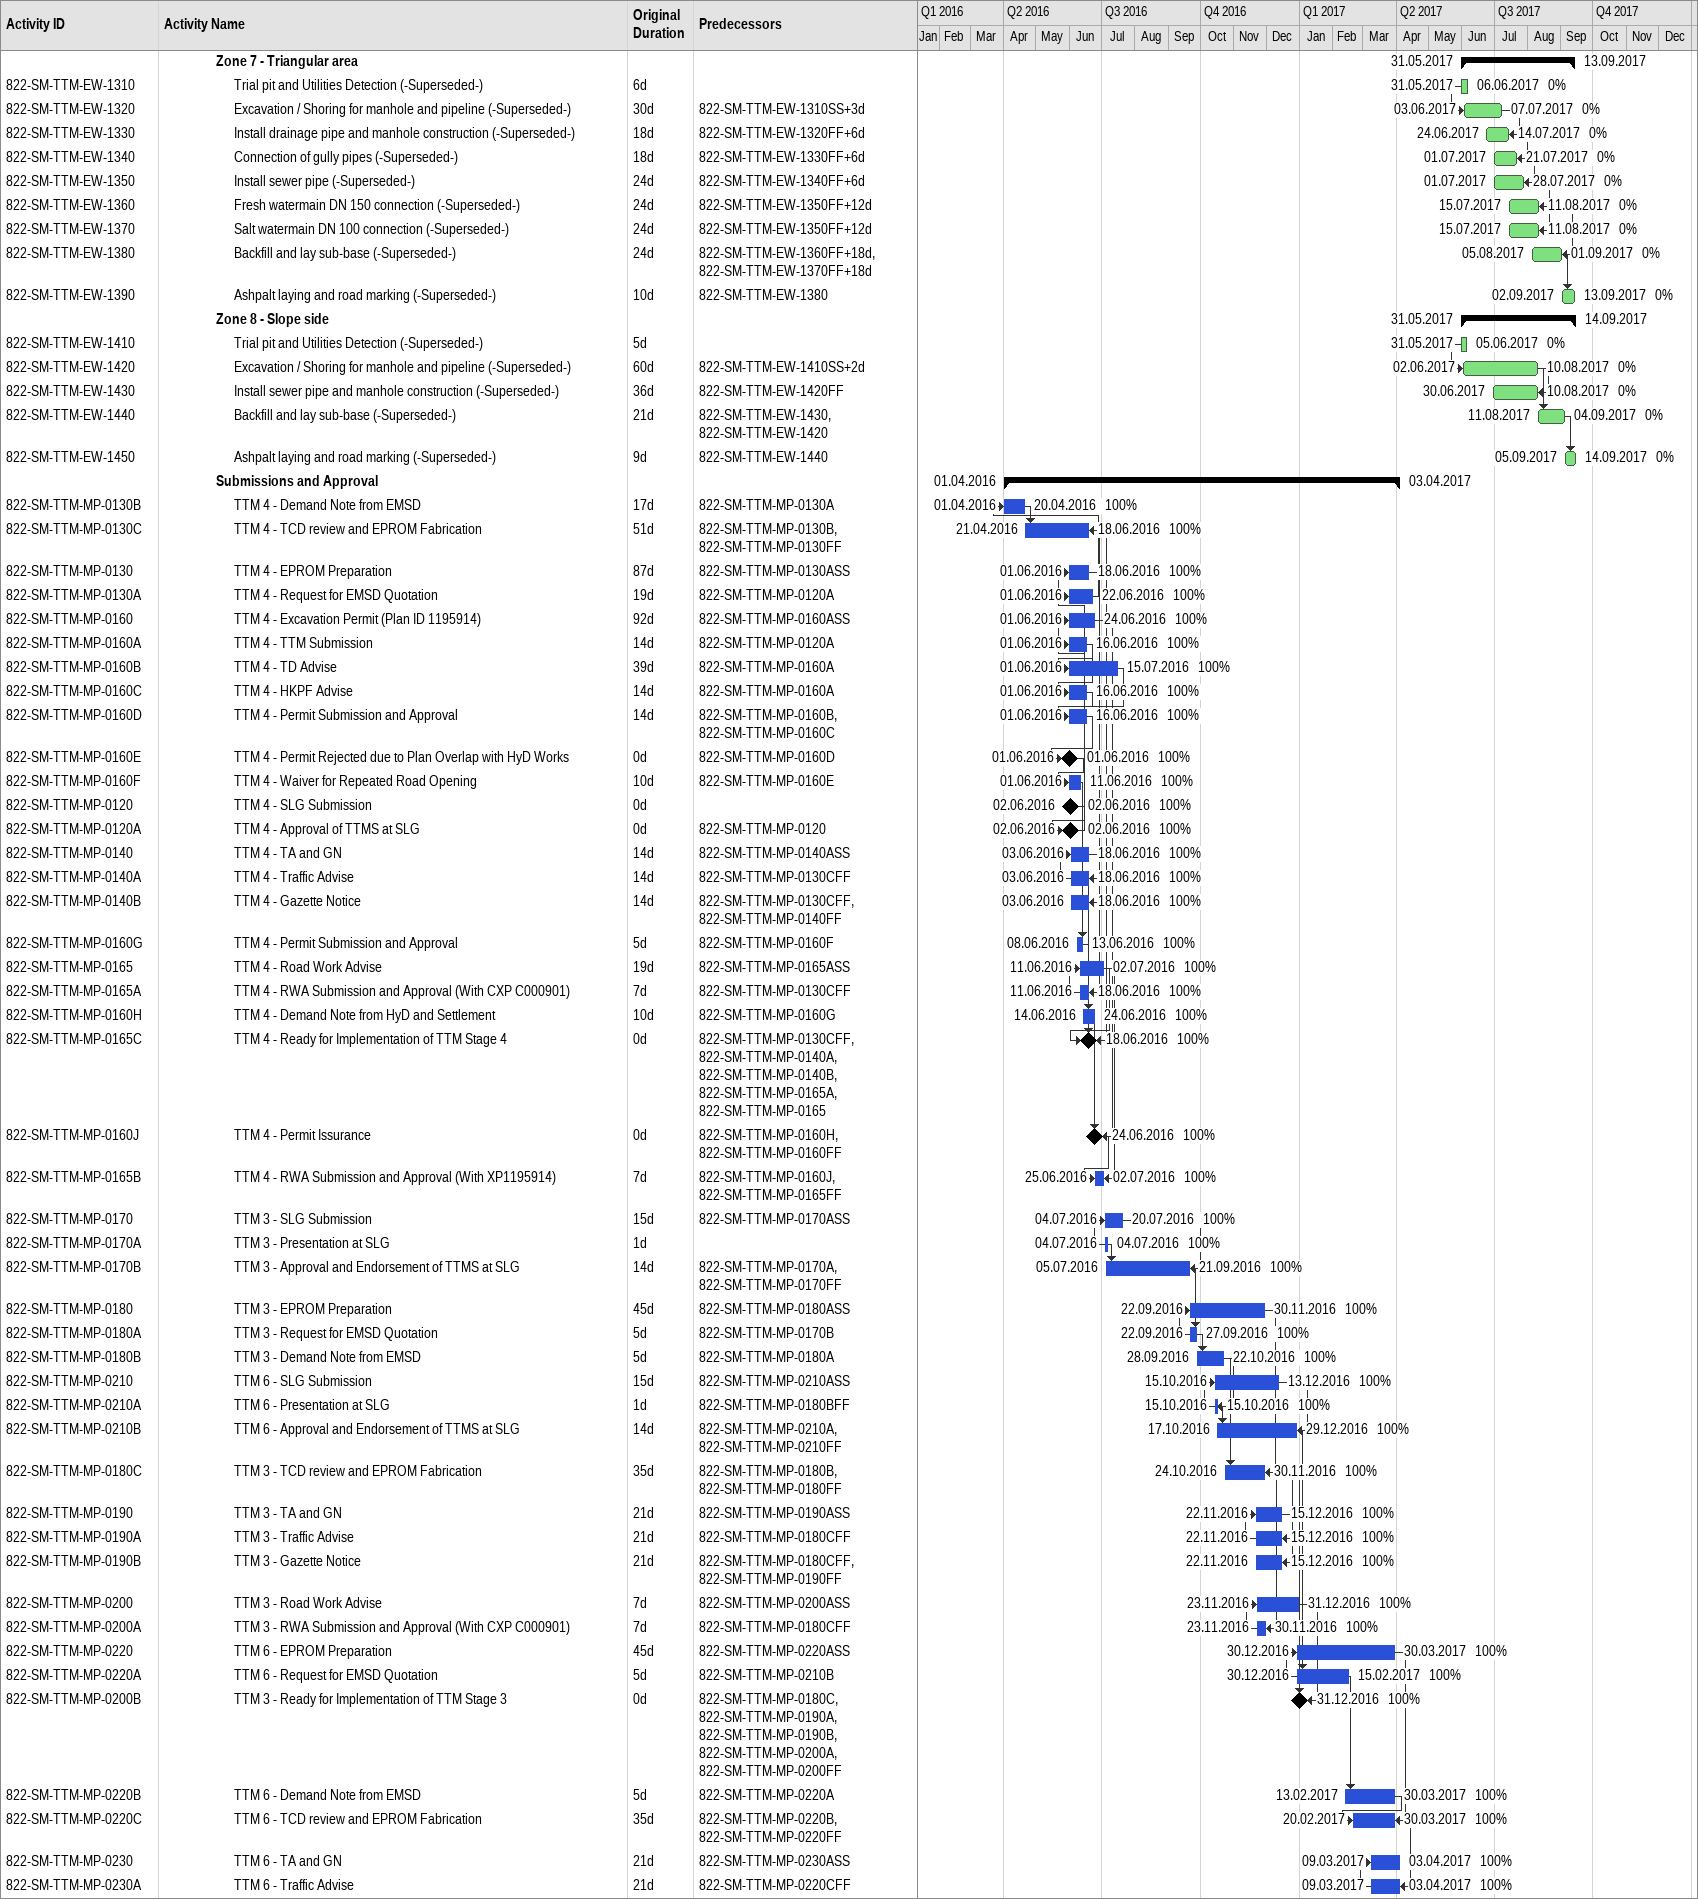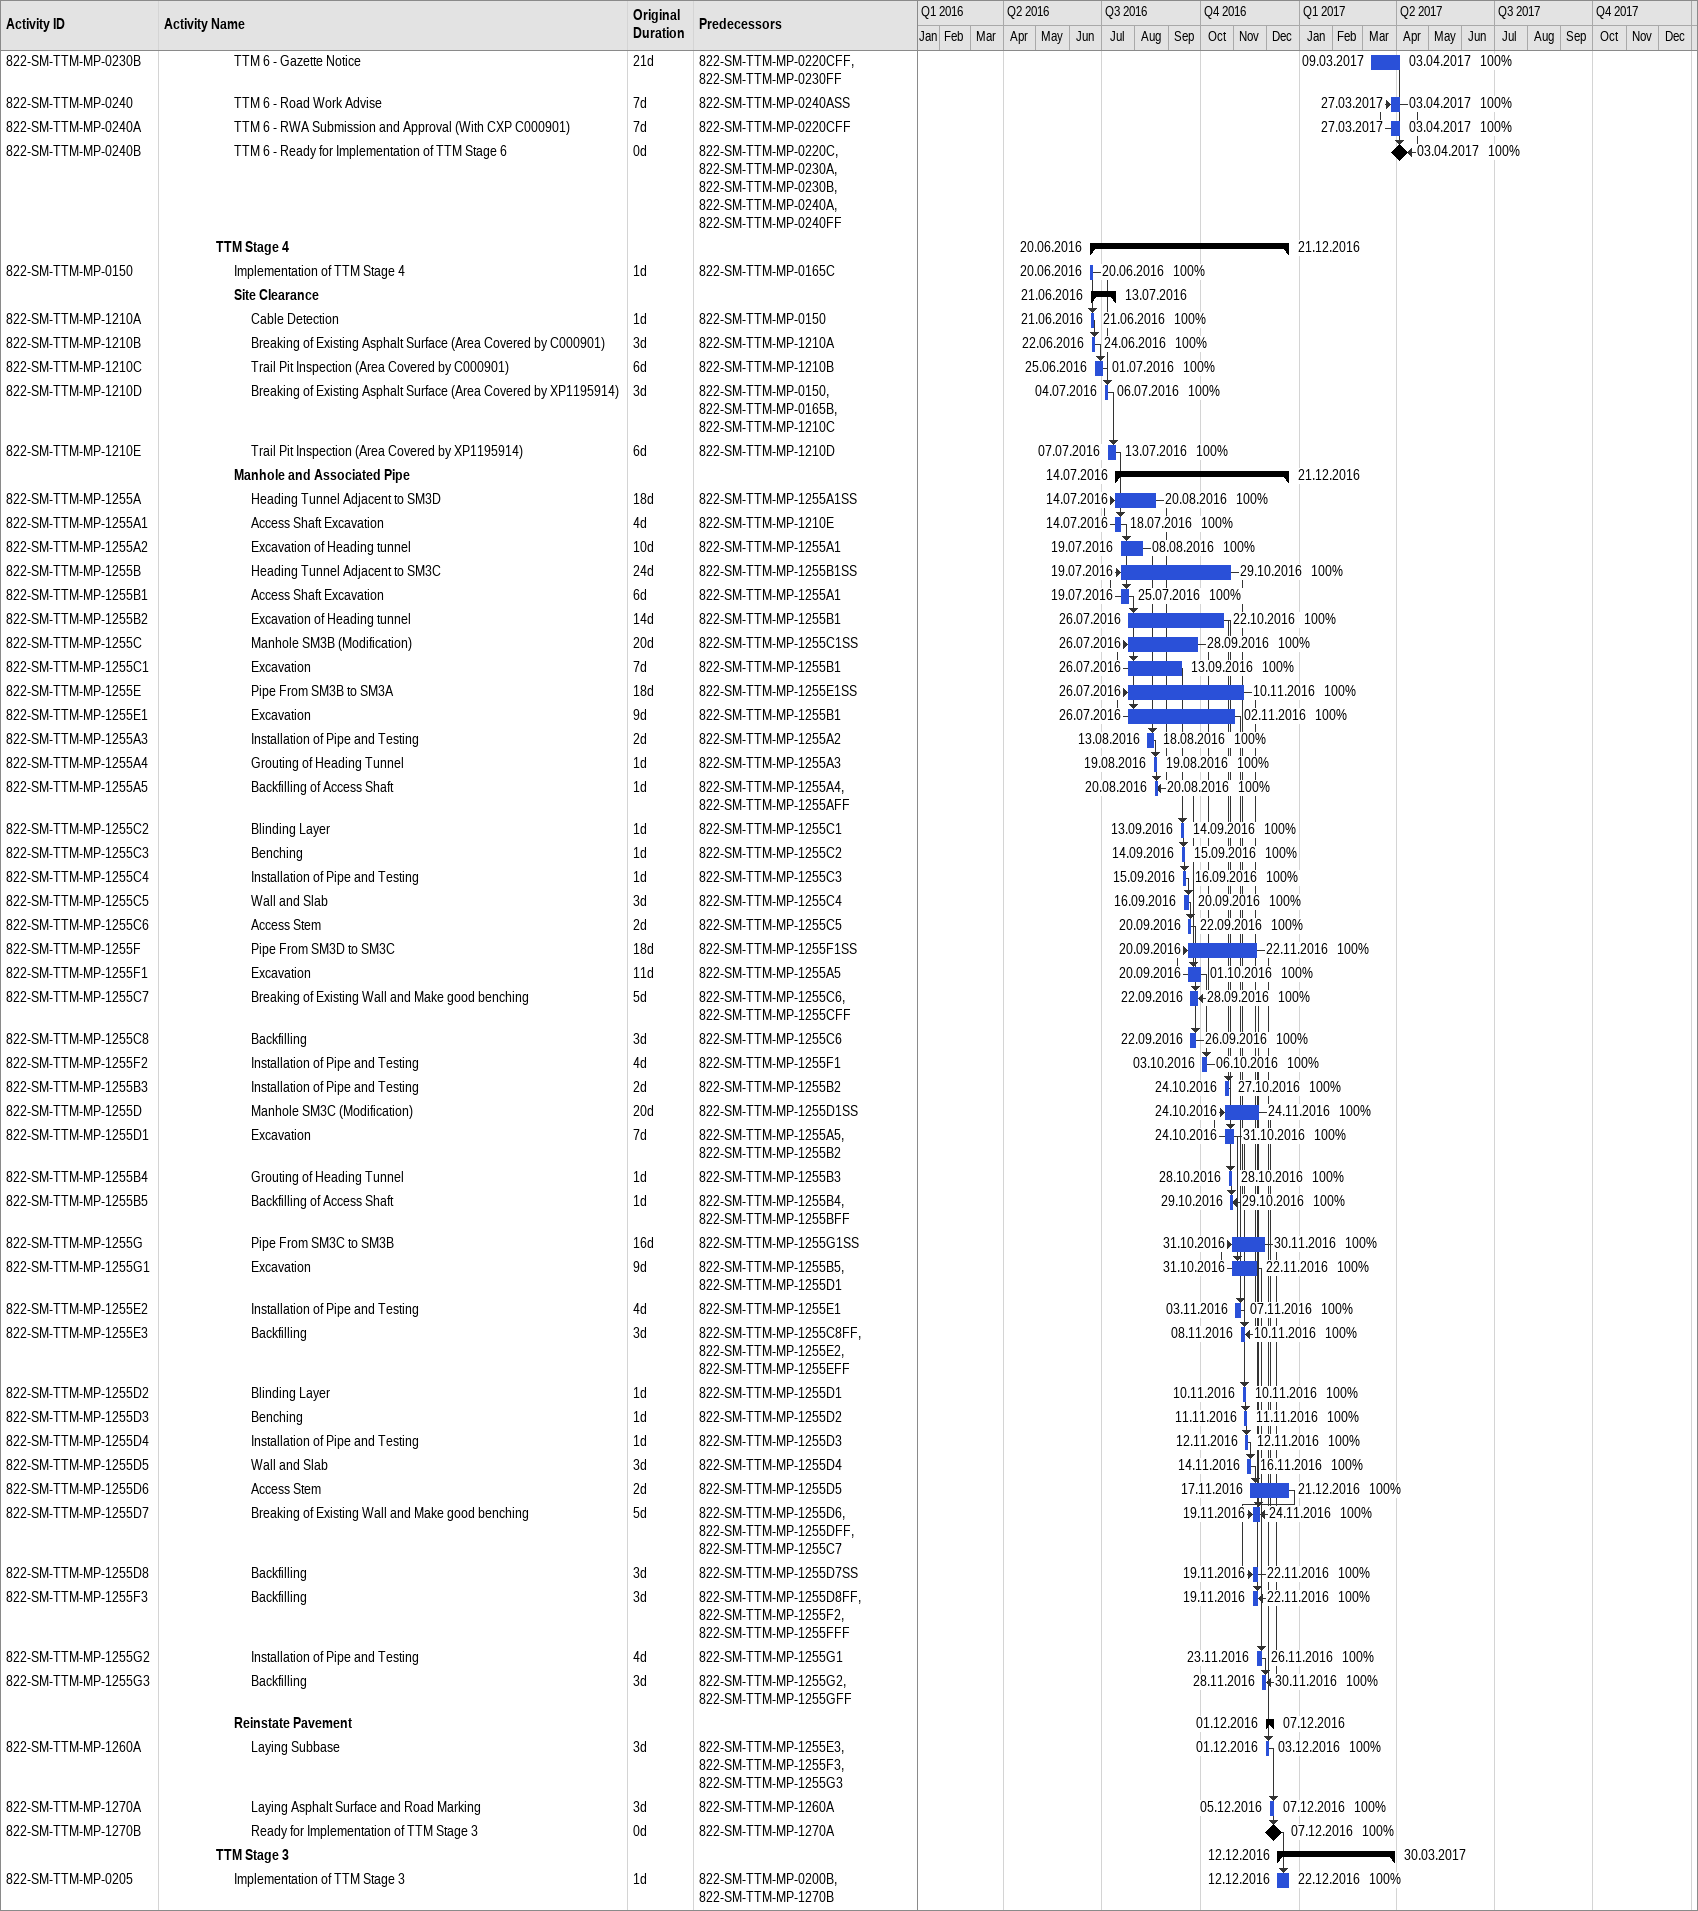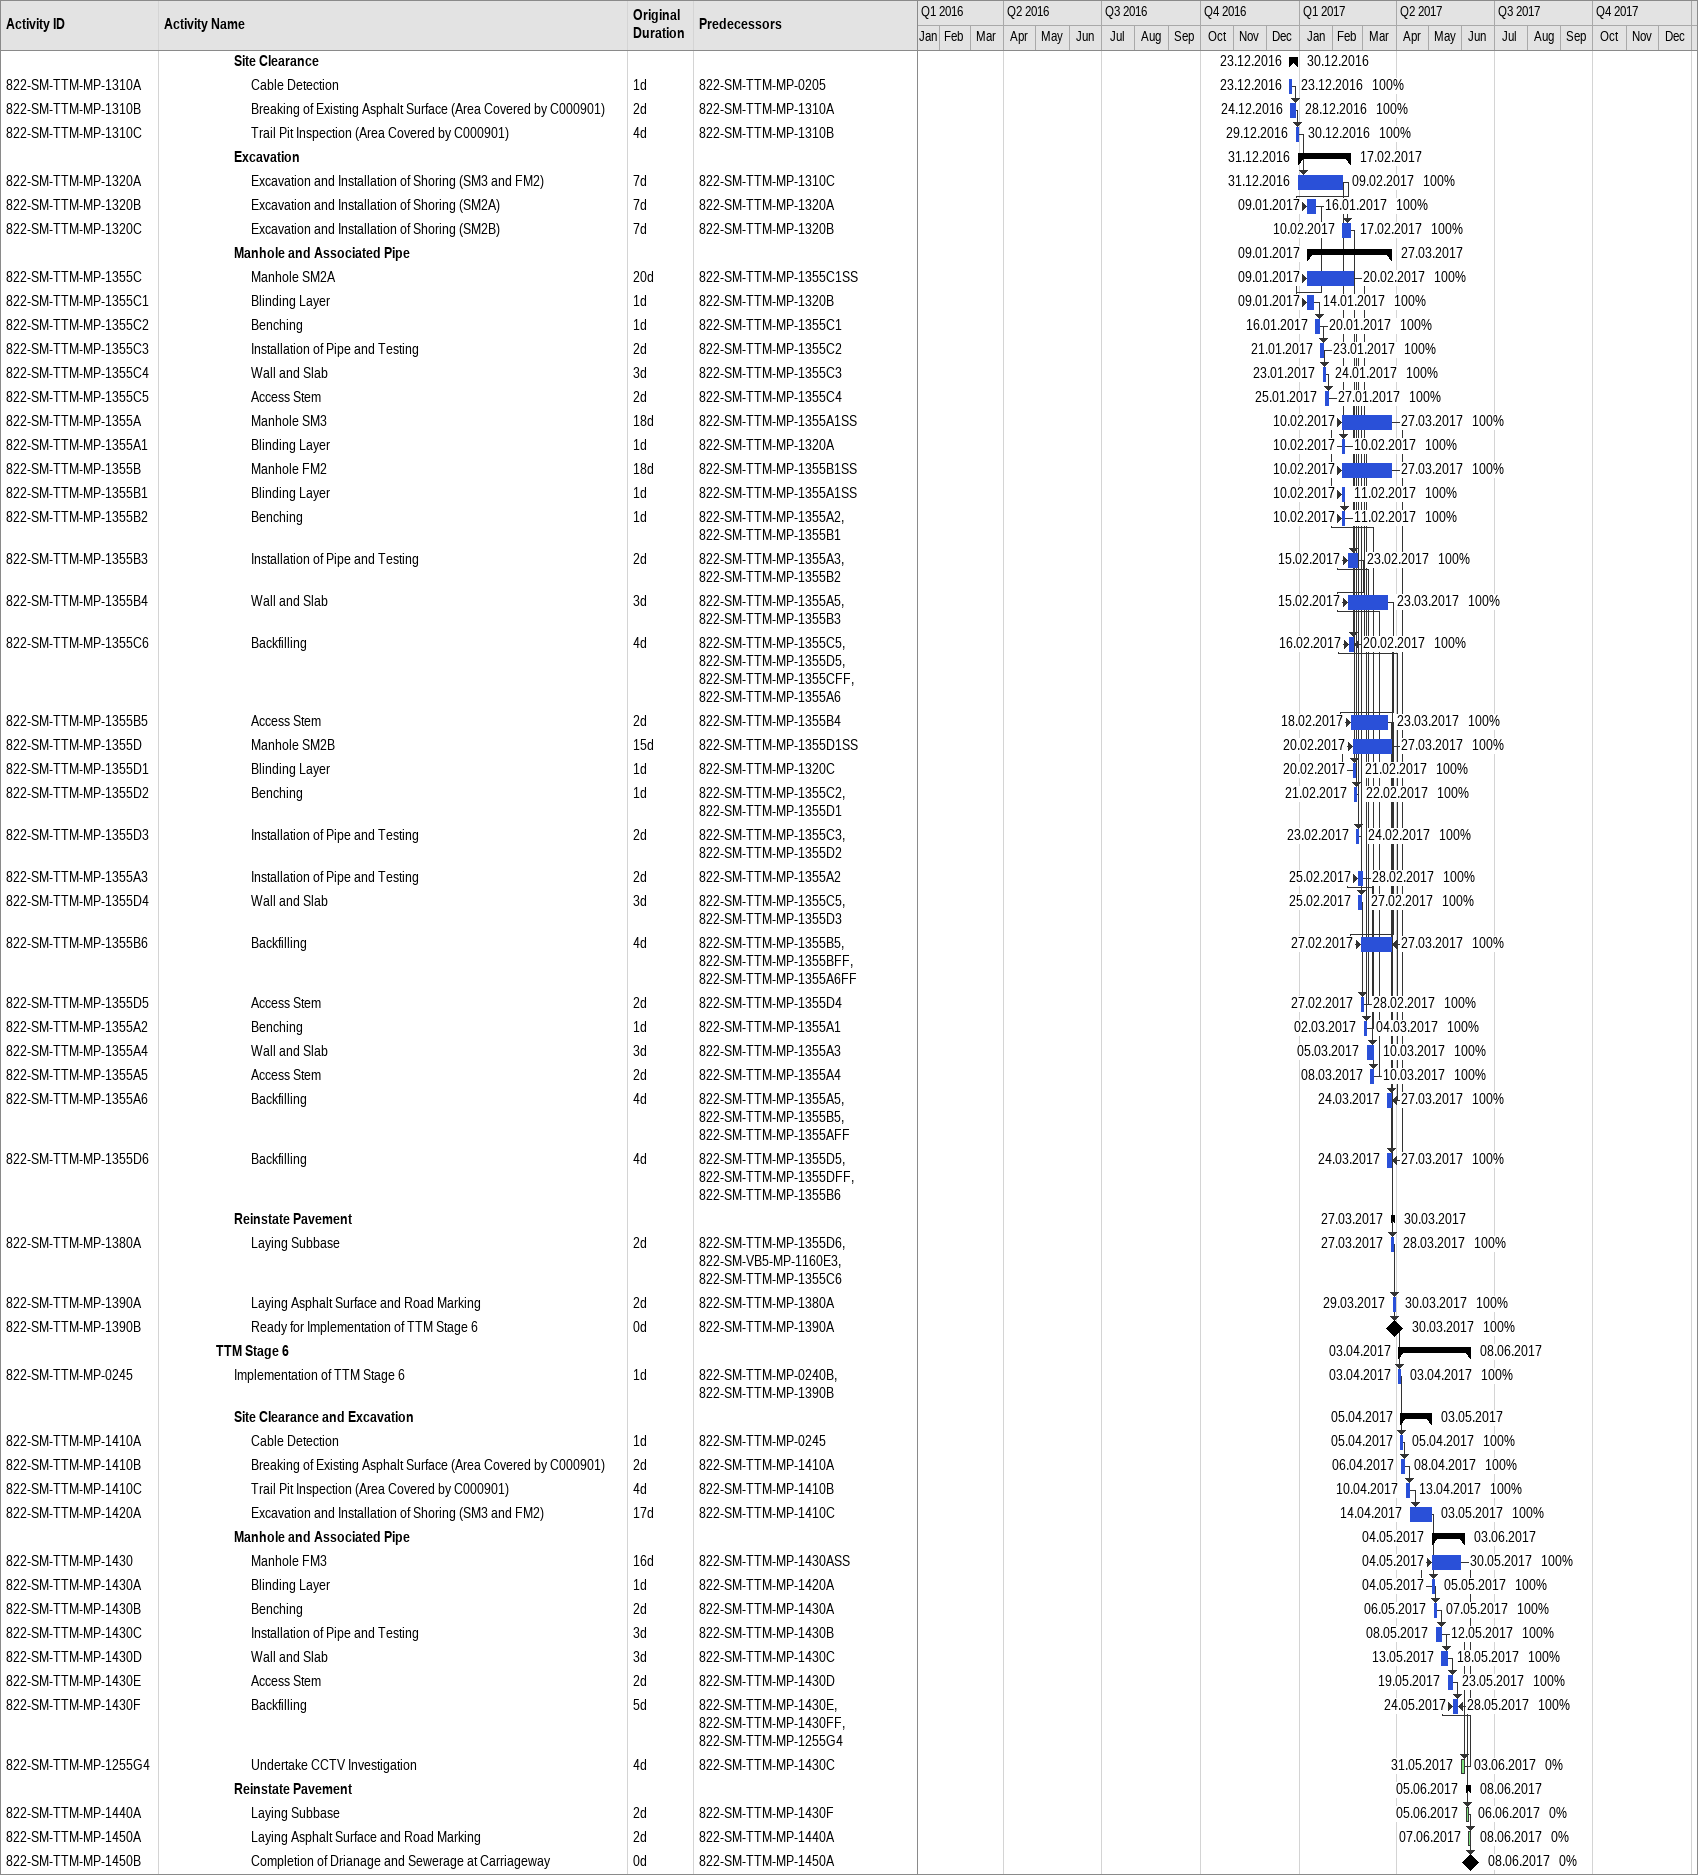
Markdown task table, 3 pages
| ID | Level | Task | Original duration | Start | Finish | Predecessors | % complete |
|---|---|---|---|---|---|---|---|
|  | 4 | **Zone 7 - Triangular area** |  | 2017-05-31 | 2017-09-13 |  |  |
| 822-SM-TTM-EW-1310 | 5 | Trial pit and Utilities Detection (-Superseded-) | 6d | 2017-05-31 | 2017-06-06 |  | 0 |
| 822-SM-TTM-EW-1320 | 5 | Excavation / Shoring for manhole and pipeline (-Superseded-) | 30d | 2017-06-03 | 2017-07-07 | 822-SM-TTM-EW-1310SS+3d | 0 |
| 822-SM-TTM-EW-1330 | 5 | Install drainage pipe and manhole construction (-Superseded-) | 18d | 2017-06-24 | 2017-07-14 | 822-SM-TTM-EW-1320FF+6d | 0 |
| 822-SM-TTM-EW-1340 | 5 | Connection of gully pipes (-Superseded-) | 18d | 2017-07-01 | 2017-07-21 | 822-SM-TTM-EW-1330FF+6d | 0 |
| 822-SM-TTM-EW-1350 | 5 | Install sewer pipe (-Superseded-) | 24d | 2017-07-01 | 2017-07-28 | 822-SM-TTM-EW-1340FF+6d | 0 |
| 822-SM-TTM-EW-1360 | 5 | Fresh watermain DN 150 connection (-Superseded-) | 24d | 2017-07-15 | 2017-08-11 | 822-SM-TTM-EW-1350FF+12d | 0 |
| 822-SM-TTM-EW-1370 | 5 | Salt watermain DN 100 connection (-Superseded-) | 24d | 2017-07-15 | 2017-08-11 | 822-SM-TTM-EW-1350FF+12d | 0 |
| 822-SM-TTM-EW-1380 | 5 | Backfill and lay sub-base (-Superseded-) | 24d | 2017-08-05 | 2017-09-01 | 822-SM-TTM-EW-1360FF+18d, 822-SM-TTM-EW-1370FF+18d | 0 |
| 822-SM-TTM-EW-1390 | 5 | Ashpalt laying and road marking (-Superseded-) | 10d | 2017-09-02 | 2017-09-13 | 822-SM-TTM-EW-1380 | 0 |
|  | 4 | **Zone 8 - Slope side** |  | 2017-05-31 | 2017-09-14 |  |  |
| 822-SM-TTM-EW-1410 | 5 | Trial pit and Utilities Detection (-Superseded-) | 5d | 2017-05-31 | 2017-06-05 |  | 0 |
| 822-SM-TTM-EW-1420 | 5 | Excavation / Shoring for manhole and pipeline (-Superseded-) | 60d | 2017-06-02 | 2017-08-10 | 822-SM-TTM-EW-1410SS+2d | 0 |
| 822-SM-TTM-EW-1430 | 5 | Install sewer pipe and manhole construction (-Superseded-) | 36d | 2017-06-30 | 2017-08-10 | 822-SM-TTM-EW-1420FF | 0 |
| 822-SM-TTM-EW-1440 | 5 | Backfill and lay sub-base (-Superseded-) | 21d | 2017-08-11 | 2017-09-04 | 822-SM-TTM-EW-1430, 822-SM-TTM-EW-1420 | 0 |
| 822-SM-TTM-EW-1450 | 5 | Ashpalt laying and road marking (-Superseded-) | 9d | 2017-09-05 | 2017-09-14 | 822-SM-TTM-EW-1440 | 0 |
|  | 4 | **Submissions and Approval** |  | 2016-04-01 | 2017-04-03 |  |  |
| 822-SM-TTM-MP-0130B | 5 | TTM 4 - Demand Note from EMSD | 17d | 2016-04-01 | 2016-04-20 | 822-SM-TTM-MP-0130A | 100 |
| 822-SM-TTM-MP-0130C | 5 | TTM 4 - TCD review and EPROM Fabrication | 51d | 2016-04-21 | 2016-06-18 | 822-SM-TTM-MP-0130B, 822-SM-TTM-MP-0130FF | 100 |
| 822-SM-TTM-MP-0130 | 5 | TTM 4 - EPROM Preparation | 87d | 2016-06-01 | 2016-06-18 | 822-SM-TTM-MP-0130ASS | 100 |
| 822-SM-TTM-MP-0130A | 5 | TTM 4 - Request for EMSD Quotation | 19d | 2016-06-01 | 2016-06-22 | 822-SM-TTM-MP-0120A | 100 |
| 822-SM-TTM-MP-0160 | 5 | TTM 4 - Excavation Permit (Plan ID 1195914) | 92d | 2016-06-01 | 2016-06-24 | 822-SM-TTM-MP-0160ASS | 100 |
| 822-SM-TTM-MP-0160A | 5 | TTM 4 - TTM Submission | 14d | 2016-06-01 | 2016-06-16 | 822-SM-TTM-MP-0120A | 100 |
| 822-SM-TTM-MP-0160B | 5 | TTM 4 - TD Advise | 39d | 2016-06-01 | 2016-07-15 | 822-SM-TTM-MP-0160A | 100 |
| 822-SM-TTM-MP-0160C | 5 | TTM 4 - HKPF Advise | 14d | 2016-06-01 | 2016-06-16 | 822-SM-TTM-MP-0160A | 100 |
| 822-SM-TTM-MP-0160D | 5 | TTM 4 - Permit Submission and Approval | 14d | 2016-06-01 | 2016-06-16 | 822-SM-TTM-MP-0160B, 822-SM-TTM-MP-0160C | 100 |
| 822-SM-TTM-MP-0160E | 5 | TTM 4 - Permit Rejected due to Plan Overlap with HyD Works | 0d | 2016-06-01 | 2016-06-01 | 822-SM-TTM-MP-0160D | 100 |
| 822-SM-TTM-MP-0160F | 5 | TTM 4 - Waiver for Repeated Road Opening | 10d | 2016-06-01 | 2016-06-11 | 822-SM-TTM-MP-0160E | 100 |
| 822-SM-TTM-MP-0120 | 5 | TTM 4 - SLG Submission | 0d | 2016-06-02 | 2016-06-02 |  | 100 |
| 822-SM-TTM-MP-0120A | 5 | TTM 4 - Approval of TTMS at SLG | 0d | 2016-06-02 | 2016-06-02 | 822-SM-TTM-MP-0120 | 100 |
| 822-SM-TTM-MP-0140 | 5 | TTM 4 - TA and GN | 14d | 2016-06-03 | 2016-06-18 | 822-SM-TTM-MP-0140ASS | 100 |
| 822-SM-TTM-MP-0140A | 5 | TTM 4 - Traffic Advise | 14d | 2016-06-03 | 2016-06-18 | 822-SM-TTM-MP-0130CFF | 100 |
| 822-SM-TTM-MP-0140B | 5 | TTM 4 - Gazette Notice | 14d | 2016-06-03 | 2016-06-18 | 822-SM-TTM-MP-0130CFF, 822-SM-TTM-MP-0140FF | 100 |
| 822-SM-TTM-MP-0160G | 5 | TTM 4 - Permit Submission and Approval | 5d | 2016-06-08 | 2016-06-13 | 822-SM-TTM-MP-0160F | 100 |
| 822-SM-TTM-MP-0165 | 5 | TTM 4 - Road Work Advise | 19d | 2016-06-11 | 2016-07-02 | 822-SM-TTM-MP-0165ASS | 100 |
| 822-SM-TTM-MP-0165A | 5 | TTM 4 - RWA Submission and Approval (With CXP C000901) | 7d | 2016-06-11 | 2016-06-18 | 822-SM-TTM-MP-0130CFF | 100 |
| 822-SM-TTM-MP-0160H | 5 | TTM 4 - Demand Note from HyD and Settlement | 10d | 2016-06-14 | 2016-06-24 | 822-SM-TTM-MP-0160G | 100 |
| 822-SM-TTM-MP-0165C | 5 | TTM 4 - Ready for Implementation of TTM Stage 4 | 0d | 2016-06-18 | 2016-06-18 | 822-SM-TTM-MP-0130CFF, 822-SM-TTM-MP-0140A, 822-SM-TTM-MP-0140B, 822-SM-TTM-MP-0165A, 822-SM-TTM-MP-0165 | 100 |
| 822-SM-TTM-MP-0160J | 5 | TTM 4 - Permit Issurance | 0d | 2016-06-24 | 2016-06-24 | 822-SM-TTM-MP-0160H, 822-SM-TTM-MP-0160FF | 100 |
| 822-SM-TTM-MP-0165B | 5 | TTM 4 - RWA Submission and Approval (With XP1195914) | 7d | 2016-06-25 | 2016-07-02 | 822-SM-TTM-MP-0160J, 822-SM-TTM-MP-0165FF | 100 |
| 822-SM-TTM-MP-0170 | 5 | TTM 3 - SLG Submission | 15d | 2016-07-04 | 2016-07-20 | 822-SM-TTM-MP-0170ASS | 100 |
| 822-SM-TTM-MP-0170A | 5 | TTM 3 - Presentation at SLG | 1d | 2016-07-04 | 2016-07-04 |  | 100 |
| 822-SM-TTM-MP-0170B | 5 | TTM 3 - Approval and Endorsement of TTMS at SLG | 14d | 2016-07-05 | 2016-09-21 | 822-SM-TTM-MP-0170A, 822-SM-TTM-MP-0170FF | 100 |
| 822-SM-TTM-MP-0180 | 5 | TTM 3 - EPROM Preparation | 45d | 2016-09-22 | 2016-11-30 | 822-SM-TTM-MP-0180ASS | 100 |
| 822-SM-TTM-MP-0180A | 5 | TTM 3 - Request for EMSD Quotation | 5d | 2016-09-22 | 2016-09-27 | 822-SM-TTM-MP-0170B | 100 |
| 822-SM-TTM-MP-0180B | 5 | TTM 3 - Demand Note from EMSD | 5d | 2016-09-28 | 2016-10-22 | 822-SM-TTM-MP-0180A | 100 |
| 822-SM-TTM-MP-0210 | 5 | TTM 6 - SLG Submission | 15d | 2016-10-15 | 2016-12-13 | 822-SM-TTM-MP-0210ASS | 100 |
| 822-SM-TTM-MP-0210A | 5 | TTM 6 - Presentation at SLG | 1d | 2016-10-15 | 2016-10-15 | 822-SM-TTM-MP-0180BFF | 100 |
| 822-SM-TTM-MP-0210B | 5 | TTM 6 - Approval and Endorsement of TTMS at SLG | 14d | 2016-10-17 | 2016-12-29 | 822-SM-TTM-MP-0210A, 822-SM-TTM-MP-0210FF | 100 |
| 822-SM-TTM-MP-0180C | 5 | TTM 3 - TCD review and EPROM Fabrication | 35d | 2016-10-24 | 2016-11-30 | 822-SM-TTM-MP-0180B, 822-SM-TTM-MP-0180FF | 100 |
| 822-SM-TTM-MP-0190 | 5 | TTM 3 - TA and GN | 21d | 2016-11-22 | 2016-12-15 | 822-SM-TTM-MP-0190ASS | 100 |
| 822-SM-TTM-MP-0190A | 5 | TTM 3 - Traffic Advise | 21d | 2016-11-22 | 2016-12-15 | 822-SM-TTM-MP-0180CFF | 100 |
| 822-SM-TTM-MP-0190B | 5 | TTM 3 - Gazette Notice | 21d | 2016-11-22 | 2016-12-15 | 822-SM-TTM-MP-0180CFF, 822-SM-TTM-MP-0190FF | 100 |
| 822-SM-TTM-MP-0200 | 5 | TTM 3 - Road Work Advise | 7d | 2016-11-23 | 2016-12-31 | 822-SM-TTM-MP-0200ASS | 100 |
| 822-SM-TTM-MP-0200A | 5 | TTM 3 - RWA Submission and Approval (With CXP C000901) | 7d | 2016-11-23 | 2016-11-30 | 822-SM-TTM-MP-0180CFF | 100 |
| 822-SM-TTM-MP-0220 | 5 | TTM 6 - EPROM Preparation | 45d | 2016-12-30 | 2017-03-30 | 822-SM-TTM-MP-0220ASS | 100 |
| 822-SM-TTM-MP-0220A | 5 | TTM 6 - Request for EMSD Quotation | 5d | 2016-12-30 | 2017-02-15 | 822-SM-TTM-MP-0210B | 100 |
| 822-SM-TTM-MP-0200B | 5 | TTM 3 - Ready for Implementation of TTM Stage 3 | 0d | 2016-12-31 | 2016-12-31 | 822-SM-TTM-MP-0180C, 822-SM-TTM-MP-0190A, 822-SM-TTM-MP-0190B, 822-SM-TTM-MP-0200A, 822-SM-TTM-MP-0200FF | 100 |
| 822-SM-TTM-MP-0220B | 5 | TTM 6 - Demand Note from EMSD | 5d | 2017-02-13 | 2017-03-30 | 822-SM-TTM-MP-0220A | 100 |
| 822-SM-TTM-MP-0220C | 5 | TTM 6 - TCD review and EPROM Fabrication | 35d | 2017-02-20 | 2017-03-30 | 822-SM-TTM-MP-0220B, 822-SM-TTM-MP-0220FF | 100 |
| 822-SM-TTM-MP-0230 | 5 | TTM 6 - TA and GN | 21d | 2017-03-09 | 2017-04-03 | 822-SM-TTM-MP-0230ASS | 100 |
| 822-SM-TTM-MP-0230A | 5 | TTM 6 - Traffic Advise | 21d | 2017-03-09 | 2017-04-03 | 822-SM-TTM-MP-0220CFF | 100 |
| 822-SM-TTM-MP-0230B | 5 | TTM 6 - Gazette Notice | 21d | 2017-03-09 | 2017-04-03 | 822-SM-TTM-MP-0220CFF, 822-SM-TTM-MP-0230FF | 100 |
| 822-SM-TTM-MP-0240 | 5 | TTM 6 - Road Work Advise | 7d | 2017-03-27 | 2017-04-03 | 822-SM-TTM-MP-0240ASS | 100 |
| 822-SM-TTM-MP-0240A | 5 | TTM 6 - RWA Submission and Approval (With CXP C000901) | 7d | 2017-03-27 | 2017-04-03 | 822-SM-TTM-MP-0220CFF | 100 |
| 822-SM-TTM-MP-0240B | 5 | TTM 6 - Ready for Implementation of TTM Stage 6 | 0d | 2017-04-03 | 2017-04-03 | 822-SM-TTM-MP-0220C, 822-SM-TTM-MP-0230A, 822-SM-TTM-MP-0230B, 822-SM-TTM-MP-0240A, 822-SM-TTM-MP-0240FF | 100 |
|  | 4 | **TTM Stage 4** |  | 2016-06-20 | 2016-12-21 |  |  |
| 822-SM-TTM-MP-0150 | 5 | Implementation of TTM Stage 4 | 1d | 2016-06-20 | 2016-06-20 | 822-SM-TTM-MP-0165C | 100 |
|  | 5 | **Site Clearance** |  | 2016-06-21 | 2016-07-13 |  |  |
| 822-SM-TTM-MP-1210A | 6 | Cable Detection | 1d | 2016-06-21 | 2016-06-21 | 822-SM-TTM-MP-0150 | 100 |
| 822-SM-TTM-MP-1210B | 6 | Breaking of Existing Asphalt Surface (Area Covered by C000901) | 3d | 2016-06-22 | 2016-06-24 | 822-SM-TTM-MP-1210A | 100 |
| 822-SM-TTM-MP-1210C | 6 | Trail Pit Inspection (Area Covered by C000901) | 6d | 2016-06-25 | 2016-07-01 | 822-SM-TTM-MP-1210B | 100 |
| 822-SM-TTM-MP-1210D | 6 | Breaking of Existing Asphalt Surface (Area Covered by XP1195914) | 3d | 2016-07-04 | 2016-07-06 | 822-SM-TTM-MP-0150, 822-SM-TTM-MP-0165B, 822-SM-TTM-MP-1210C | 100 |
| 822-SM-TTM-MP-1210E | 6 | Trail Pit Inspection (Area Covered by XP1195914) | 6d | 2016-07-07 | 2016-07-13 | 822-SM-TTM-MP-1210D | 100 |
|  | 5 | **Manhole and Associated Pipe** |  | 2016-07-14 | 2016-12-21 |  |  |
| 822-SM-TTM-MP-1255A | 6 | Heading Tunnel Adjacent to SM3D | 18d | 2016-07-14 | 2016-08-20 | 822-SM-TTM-MP-1255A1SS | 100 |
| 822-SM-TTM-MP-1255A1 | 6 | Access Shaft Excavation | 4d | 2016-07-14 | 2016-07-18 | 822-SM-TTM-MP-1210E | 100 |
| 822-SM-TTM-MP-1255A2 | 6 | Excavation of Heading tunnel | 10d | 2016-07-19 | 2016-08-08 | 822-SM-TTM-MP-1255A1 | 100 |
| 822-SM-TTM-MP-1255B | 6 | Heading Tunnel Adjacent to SM3C | 24d | 2016-07-19 | 2016-10-29 | 822-SM-TTM-MP-1255B1SS | 100 |
| 822-SM-TTM-MP-1255B1 | 6 | Access Shaft Excavation | 6d | 2016-07-19 | 2016-07-25 | 822-SM-TTM-MP-1255A1 | 100 |
| 822-SM-TTM-MP-1255B2 | 6 | Excavation of Heading tunnel | 14d | 2016-07-26 | 2016-10-22 | 822-SM-TTM-MP-1255B1 | 100 |
| 822-SM-TTM-MP-1255C | 6 | Manhole SM3B (Modification) | 20d | 2016-07-26 | 2016-09-28 | 822-SM-TTM-MP-1255C1SS | 100 |
| 822-SM-TTM-MP-1255C1 | 6 | Excavation | 7d | 2016-07-26 | 2016-09-13 | 822-SM-TTM-MP-1255B1 | 100 |
| 822-SM-TTM-MP-1255E | 6 | Pipe From SM3B to SM3A | 18d | 2016-07-26 | 2016-11-10 | 822-SM-TTM-MP-1255E1SS | 100 |
| 822-SM-TTM-MP-1255E1 | 6 | Excavation | 9d | 2016-07-26 | 2016-11-02 | 822-SM-TTM-MP-1255B1 | 100 |
| 822-SM-TTM-MP-1255A3 | 6 | Installation of Pipe and Testing | 2d | 2016-08-13 | 2016-08-18 | 822-SM-TTM-MP-1255A2 | 100 |
| 822-SM-TTM-MP-1255A4 | 6 | Grouting of Heading Tunnel | 1d | 2016-08-19 | 2016-08-19 | 822-SM-TTM-MP-1255A3 | 100 |
| 822-SM-TTM-MP-1255A5 | 6 | Backfilling of Access Shaft | 1d | 2016-08-20 | 2016-08-20 | 822-SM-TTM-MP-1255A4, 822-SM-TTM-MP-1255AFF | 100 |
| 822-SM-TTM-MP-1255C2 | 6 | Blinding Layer | 1d | 2016-09-13 | 2016-09-14 | 822-SM-TTM-MP-1255C1 | 100 |
| 822-SM-TTM-MP-1255C3 | 6 | Benching | 1d | 2016-09-14 | 2016-09-15 | 822-SM-TTM-MP-1255C2 | 100 |
| 822-SM-TTM-MP-1255C4 | 6 | Installation of Pipe and Testing | 1d | 2016-09-15 | 2016-09-16 | 822-SM-TTM-MP-1255C3 | 100 |
| 822-SM-TTM-MP-1255C5 | 6 | Wall and Slab | 3d | 2016-09-16 | 2016-09-20 | 822-SM-TTM-MP-1255C4 | 100 |
| 822-SM-TTM-MP-1255C6 | 6 | Access Stem | 2d | 2016-09-20 | 2016-09-22 | 822-SM-TTM-MP-1255C5 | 100 |
| 822-SM-TTM-MP-1255F | 6 | Pipe From SM3D to SM3C | 18d | 2016-09-20 | 2016-11-22 | 822-SM-TTM-MP-1255F1SS | 100 |
| 822-SM-TTM-MP-1255F1 | 6 | Excavation | 11d | 2016-09-20 | 2016-10-01 | 822-SM-TTM-MP-1255A5 | 100 |
| 822-SM-TTM-MP-1255C7 | 6 | Breaking of Existing Wall and Make good benching | 5d | 2016-09-22 | 2016-09-28 | 822-SM-TTM-MP-1255C6, 822-SM-TTM-MP-1255CFF | 100 |
| 822-SM-TTM-MP-1255C8 | 6 | Backfilling | 3d | 2016-09-22 | 2016-09-26 | 822-SM-TTM-MP-1255C6 | 100 |
| 822-SM-TTM-MP-1255F2 | 6 | Installation of Pipe and Testing | 4d | 2016-10-03 | 2016-10-06 | 822-SM-TTM-MP-1255F1 | 100 |
| 822-SM-TTM-MP-1255B3 | 6 | Installation of Pipe and Testing | 2d | 2016-10-24 | 2016-10-27 | 822-SM-TTM-MP-1255B2 | 100 |
| 822-SM-TTM-MP-1255D | 6 | Manhole SM3C (Modification) | 20d | 2016-10-24 | 2016-11-24 | 822-SM-TTM-MP-1255D1SS | 100 |
| 822-SM-TTM-MP-1255D1 | 6 | Excavation | 7d | 2016-10-24 | 2016-10-31 | 822-SM-TTM-MP-1255A5, 822-SM-TTM-MP-1255B2 | 100 |
| 822-SM-TTM-MP-1255B4 | 6 | Grouting of Heading Tunnel | 1d | 2016-10-28 | 2016-10-28 | 822-SM-TTM-MP-1255B3 | 100 |
| 822-SM-TTM-MP-1255B5 | 6 | Backfilling of Access Shaft | 1d | 2016-10-29 | 2016-10-29 | 822-SM-TTM-MP-1255B4, 822-SM-TTM-MP-1255BFF | 100 |
| 822-SM-TTM-MP-1255G | 6 | Pipe From SM3C to SM3B | 16d | 2016-10-31 | 2016-11-30 | 822-SM-TTM-MP-1255G1SS | 100 |
| 822-SM-TTM-MP-1255G1 | 6 | Excavation | 9d | 2016-10-31 | 2016-11-22 | 822-SM-TTM-MP-1255B5, 822-SM-TTM-MP-1255D1 | 100 |
| 822-SM-TTM-MP-1255E2 | 6 | Installation of Pipe and Testing | 4d | 2016-11-03 | 2016-11-07 | 822-SM-TTM-MP-1255E1 | 100 |
| 822-SM-TTM-MP-1255E3 | 6 | Backfilling | 3d | 2016-11-08 | 2016-11-10 | 822-SM-TTM-MP-1255C8FF, 822-SM-TTM-MP-1255E2, 822-SM-TTM-MP-1255EFF | 100 |
| 822-SM-TTM-MP-1255D2 | 6 | Blinding Layer | 1d | 2016-11-10 | 2016-11-10 | 822-SM-TTM-MP-1255D1 | 100 |
| 822-SM-TTM-MP-1255D3 | 6 | Benching | 1d | 2016-11-11 | 2016-11-11 | 822-SM-TTM-MP-1255D2 | 100 |
| 822-SM-TTM-MP-1255D4 | 6 | Installation of Pipe and Testing | 1d | 2016-11-12 | 2016-11-12 | 822-SM-TTM-MP-1255D3 | 100 |
| 822-SM-TTM-MP-1255D5 | 6 | Wall and Slab | 3d | 2016-11-14 | 2016-11-16 | 822-SM-TTM-MP-1255D4 | 100 |
| 822-SM-TTM-MP-1255D6 | 6 | Access Stem | 2d | 2016-11-17 | 2016-12-21 | 822-SM-TTM-MP-1255D5 | 100 |
| 822-SM-TTM-MP-1255D7 | 6 | Breaking of Existing Wall and Make good benching | 5d | 2016-11-19 | 2016-11-24 | 822-SM-TTM-MP-1255D6, 822-SM-TTM-MP-1255DFF, 822-SM-TTM-MP-1255C7 | 100 |
| 822-SM-TTM-MP-1255D8 | 6 | Backfilling | 3d | 2016-11-19 | 2016-11-22 | 822-SM-TTM-MP-1255D7SS | 100 |
| 822-SM-TTM-MP-1255F3 | 6 | Backfilling | 3d | 2016-11-19 | 2016-11-22 | 822-SM-TTM-MP-1255D8FF, 822-SM-TTM-MP-1255F2, 822-SM-TTM-MP-1255FFF | 100 |
| 822-SM-TTM-MP-1255G2 | 6 | Installation of Pipe and Testing | 4d | 2016-11-23 | 2016-11-26 | 822-SM-TTM-MP-1255G1 | 100 |
| 822-SM-TTM-MP-1255G3 | 6 | Backfilling | 3d | 2016-11-28 | 2016-11-30 | 822-SM-TTM-MP-1255G2, 822-SM-TTM-MP-1255GFF | 100 |
|  | 5 | **Reinstate Pavement** |  | 2016-12-01 | 2016-12-07 |  |  |
| 822-SM-TTM-MP-1260A | 6 | Laying Subbase | 3d | 2016-12-01 | 2016-12-03 | 822-SM-TTM-MP-1255E3, 822-SM-TTM-MP-1255F3, 822-SM-TTM-MP-1255G3 | 100 |
| 822-SM-TTM-MP-1270A | 6 | Laying Asphalt Surface and Road Marking | 3d | 2016-12-05 | 2016-12-07 | 822-SM-TTM-MP-1260A | 100 |
| 822-SM-TTM-MP-1270B | 6 | Ready for Implementation of TTM Stage 3 | 0d | 2016-12-07 | 2016-12-07 | 822-SM-TTM-MP-1270A | 100 |
|  | 4 | **TTM Stage 3** |  | 2016-12-12 | 2017-03-30 |  |  |
| 822-SM-TTM-MP-0205 | 5 | Implementation of TTM Stage 3 | 1d | 2016-12-12 | 2016-12-22 | 822-SM-TTM-MP-0200B, 822-SM-TTM-MP-1270B | 100 |
|  | 5 | **Site Clearance** |  | 2016-12-23 | 2016-12-30 |  |  |
| 822-SM-TTM-MP-1310A | 6 | Cable Detection | 1d | 2016-12-23 | 2016-12-23 | 822-SM-TTM-MP-0205 | 100 |
| 822-SM-TTM-MP-1310B | 6 | Breaking of Existing Asphalt Surface (Area Covered by C000901) | 2d | 2016-12-24 | 2016-12-28 | 822-SM-TTM-MP-1310A | 100 |
| 822-SM-TTM-MP-1310C | 6 | Trail Pit Inspection (Area Covered by C000901) | 4d | 2016-12-29 | 2016-12-30 | 822-SM-TTM-MP-1310B | 100 |
|  | 5 | **Excavation** |  | 2016-12-31 | 2017-02-17 |  |  |
| 822-SM-TTM-MP-1320A | 6 | Excavation and Installation of Shoring (SM3 and FM2) | 7d | 2016-12-31 | 2017-02-09 | 822-SM-TTM-MP-1310C | 100 |
| 822-SM-TTM-MP-1320B | 6 | Excavation and Installation of Shoring (SM2A) | 7d | 2017-01-09 | 2017-01-16 | 822-SM-TTM-MP-1320A | 100 |
| 822-SM-TTM-MP-1320C | 6 | Excavation and Installation of Shoring (SM2B) | 7d | 2017-02-10 | 2017-02-17 | 822-SM-TTM-MP-1320B | 100 |
|  | 5 | **Manhole and Associated Pipe** |  | 2017-01-09 | 2017-03-27 |  |  |
| 822-SM-TTM-MP-1355C | 6 | Manhole SM2A | 20d | 2017-01-09 | 2017-02-20 | 822-SM-TTM-MP-1355C1SS | 100 |
| 822-SM-TTM-MP-1355C1 | 6 | Blinding Layer | 1d | 2017-01-09 | 2017-01-14 | 822-SM-TTM-MP-1320B | 100 |
| 822-SM-TTM-MP-1355C2 | 6 | Benching | 1d | 2017-01-16 | 2017-01-20 | 822-SM-TTM-MP-1355C1 | 100 |
| 822-SM-TTM-MP-1355C3 | 6 | Installation of Pipe and Testing | 2d | 2017-01-21 | 2017-01-23 | 822-SM-TTM-MP-1355C2 | 100 |
| 822-SM-TTM-MP-1355C4 | 6 | Wall and Slab | 3d | 2017-01-23 | 2017-01-24 | 822-SM-TTM-MP-1355C3 | 100 |
| 822-SM-TTM-MP-1355C5 | 6 | Access Stem | 2d | 2017-01-25 | 2017-01-27 | 822-SM-TTM-MP-1355C4 | 100 |
| 822-SM-TTM-MP-1355A | 6 | Manhole SM3 | 18d | 2017-02-10 | 2017-03-27 | 822-SM-TTM-MP-1355A1SS | 100 |
| 822-SM-TTM-MP-1355A1 | 6 | Blinding Layer | 1d | 2017-02-10 | 2017-02-10 | 822-SM-TTM-MP-1320A | 100 |
| 822-SM-TTM-MP-1355B | 6 | Manhole FM2 | 18d | 2017-02-10 | 2017-03-27 | 822-SM-TTM-MP-1355B1SS | 100 |
| 822-SM-TTM-MP-1355B1 | 6 | Blinding Layer | 1d | 2017-02-10 | 2017-02-11 | 822-SM-TTM-MP-1355A1SS | 100 |
| 822-SM-TTM-MP-1355B2 | 6 | Benching | 1d | 2017-02-10 | 2017-02-11 | 822-SM-TTM-MP-1355A2, 822-SM-TTM-MP-1355B1 | 100 |
| 822-SM-TTM-MP-1355B3 | 6 | Installation of Pipe and Testing | 2d | 2017-02-15 | 2017-02-23 | 822-SM-TTM-MP-1355A3, 822-SM-TTM-MP-1355B2 | 100 |
| 822-SM-TTM-MP-1355B4 | 6 | Wall and Slab | 3d | 2017-02-15 | 2017-03-23 | 822-SM-TTM-MP-1355A5, 822-SM-TTM-MP-1355B3 | 100 |
| 822-SM-TTM-MP-1355C6 | 6 | Backfilling | 4d | 2017-02-16 | 2017-02-20 | 822-SM-TTM-MP-1355C5, 822-SM-TTM-MP-1355D5, 822-SM-TTM-MP-1355CFF, 822-SM-TTM-MP-1355A6 | 100 |
| 822-SM-TTM-MP-1355B5 | 6 | Access Stem | 2d | 2017-02-18 | 2017-03-23 | 822-SM-TTM-MP-1355B4 | 100 |
| 822-SM-TTM-MP-1355D | 6 | Manhole SM2B | 15d | 2017-02-20 | 2017-03-27 | 822-SM-TTM-MP-1355D1SS | 100 |
| 822-SM-TTM-MP-1355D1 | 6 | Blinding Layer | 1d | 2017-02-20 | 2017-02-21 | 822-SM-TTM-MP-1320C | 100 |
| 822-SM-TTM-MP-1355D2 | 6 | Benching | 1d | 2017-02-21 | 2017-02-22 | 822-SM-TTM-MP-1355C2, 822-SM-TTM-MP-1355D1 | 100 |
| 822-SM-TTM-MP-1355D3 | 6 | Installation of Pipe and Testing | 2d | 2017-02-23 | 2017-02-24 | 822-SM-TTM-MP-1355C3, 822-SM-TTM-MP-1355D2 | 100 |
| 822-SM-TTM-MP-1355A3 | 6 | Installation of Pipe and Testing | 2d | 2017-02-25 | 2017-02-28 | 822-SM-TTM-MP-1355A2 | 100 |
| 822-SM-TTM-MP-1355D4 | 6 | Wall and Slab | 3d | 2017-02-25 | 2017-02-27 | 822-SM-TTM-MP-1355C5, 822-SM-TTM-MP-1355D3 | 100 |
| 822-SM-TTM-MP-1355B6 | 6 | Backfilling | 4d | 2017-02-27 | 2017-03-27 | 822-SM-TTM-MP-1355B5, 822-SM-TTM-MP-1355BFF, 822-SM-TTM-MP-1355A6FF | 100 |
| 822-SM-TTM-MP-1355D5 | 6 | Access Stem | 2d | 2017-02-27 | 2017-02-28 | 822-SM-TTM-MP-1355D4 | 100 |
| 822-SM-TTM-MP-1355A2 | 6 | Benching | 1d | 2017-03-02 | 2017-03-04 | 822-SM-TTM-MP-1355A1 | 100 |
| 822-SM-TTM-MP-1355A4 | 6 | Wall and Slab | 3d | 2017-03-05 | 2017-03-10 | 822-SM-TTM-MP-1355A3 | 100 |
| 822-SM-TTM-MP-1355A5 | 6 | Access Stem | 2d | 2017-03-08 | 2017-03-10 | 822-SM-TTM-MP-1355A4 | 100 |
| 822-SM-TTM-MP-1355A6 | 6 | Backfilling | 4d | 2017-03-24 | 2017-03-27 | 822-SM-TTM-MP-1355A5, 822-SM-TTM-MP-1355B5, 822-SM-TTM-MP-1355AFF | 100 |
| 822-SM-TTM-MP-1355D6 | 6 | Backfilling | 4d | 2017-03-24 | 2017-03-27 | 822-SM-TTM-MP-1355D5, 822-SM-TTM-MP-1355DFF, 822-SM-TTM-MP-1355B6 | 100 |
|  | 5 | **Reinstate Pavement** |  | 2017-03-27 | 2017-03-30 |  |  |
| 822-SM-TTM-MP-1380A | 6 | Laying Subbase | 2d | 2017-03-27 | 2017-03-28 | 822-SM-TTM-MP-1355D6, 822-SM-VB5-MP-1160E3, 822-SM-TTM-MP-1355C6 | 100 |
| 822-SM-TTM-MP-1390A | 6 | Laying Asphalt Surface and Road Marking | 2d | 2017-03-29 | 2017-03-30 | 822-SM-TTM-MP-1380A | 100 |
| 822-SM-TTM-MP-1390B | 6 | Ready for Implementation of TTM Stage 6 | 0d | 2017-03-30 | 2017-03-30 | 822-SM-TTM-MP-1390A | 100 |
|  | 4 | **TTM Stage 6** |  | 2017-04-03 | 2017-06-08 |  |  |
| 822-SM-TTM-MP-0245 | 5 | Implementation of TTM Stage 6 | 1d | 2017-04-03 | 2017-04-03 | 822-SM-TTM-MP-0240B, 822-SM-TTM-MP-1390B | 100 |
|  | 5 | **Site Clearance and Excavation** |  | 2017-04-05 | 2017-05-03 |  |  |
| 822-SM-TTM-MP-1410A | 6 | Cable Detection | 1d | 2017-04-05 | 2017-04-05 | 822-SM-TTM-MP-0245 | 100 |
| 822-SM-TTM-MP-1410B | 6 | Breaking of Existing Asphalt Surface (Area Covered by C000901) | 2d | 2017-04-06 | 2017-04-08 | 822-SM-TTM-MP-1410A | 100 |
| 822-SM-TTM-MP-1410C | 6 | Trail Pit Inspection (Area Covered by C000901) | 4d | 2017-04-10 | 2017-04-13 | 822-SM-TTM-MP-1410B | 100 |
| 822-SM-TTM-MP-1420A | 6 | Excavation and Installation of Shoring (SM3 and FM2) | 17d | 2017-04-14 | 2017-05-03 | 822-SM-TTM-MP-1410C | 100 |
|  | 5 | **Manhole and Associated Pipe** |  | 2017-05-04 | 2017-06-03 |  |  |
| 822-SM-TTM-MP-1430 | 6 | Manhole FM3 | 16d | 2017-05-04 | 2017-05-30 | 822-SM-TTM-MP-1430ASS | 100 |
| 822-SM-TTM-MP-1430A | 6 | Blinding Layer | 1d | 2017-05-04 | 2017-05-05 | 822-SM-TTM-MP-1420A | 100 |
| 822-SM-TTM-MP-1430B | 6 | Benching | 2d | 2017-05-06 | 2017-05-07 | 822-SM-TTM-MP-1430A | 100 |
| 822-SM-TTM-MP-1430C | 6 | Installation of Pipe and Testing | 3d | 2017-05-08 | 2017-05-12 | 822-SM-TTM-MP-1430B | 100 |
| 822-SM-TTM-MP-1430D | 6 | Wall and Slab | 3d | 2017-05-13 | 2017-05-18 | 822-SM-TTM-MP-1430C | 100 |
| 822-SM-TTM-MP-1430E | 6 | Access Stem | 2d | 2017-05-19 | 2017-05-23 | 822-SM-TTM-MP-1430D | 100 |
| 822-SM-TTM-MP-1430F | 6 | Backfilling | 5d | 2017-05-24 | 2017-05-28 | 822-SM-TTM-MP-1430E, 822-SM-TTM-MP-1430FF, 822-SM-TTM-MP-1255G4 | 100 |
| 822-SM-TTM-MP-1255G4 | 6 | Undertake CCTV Investigation | 4d | 2017-05-31 | 2017-06-03 | 822-SM-TTM-MP-1430C | 0 |
|  | 5 | **Reinstate Pavement** |  | 2017-06-05 | 2017-06-08 |  |  |
| 822-SM-TTM-MP-1440A | 6 | Laying Subbase | 2d | 2017-06-05 | 2017-06-06 | 822-SM-TTM-MP-1430F | 0 |
| 822-SM-TTM-MP-1450A | 6 | Laying Asphalt Surface and Road Marking | 2d | 2017-06-07 | 2017-06-08 | 822-SM-TTM-MP-1440A | 0 |
| 822-SM-TTM-MP-1450B | 6 | Completion of Drianage and Sewerage at Carriageway | 0d | 2017-06-08 | 2017-06-08 | 822-SM-TTM-MP-1450A | 0 |
